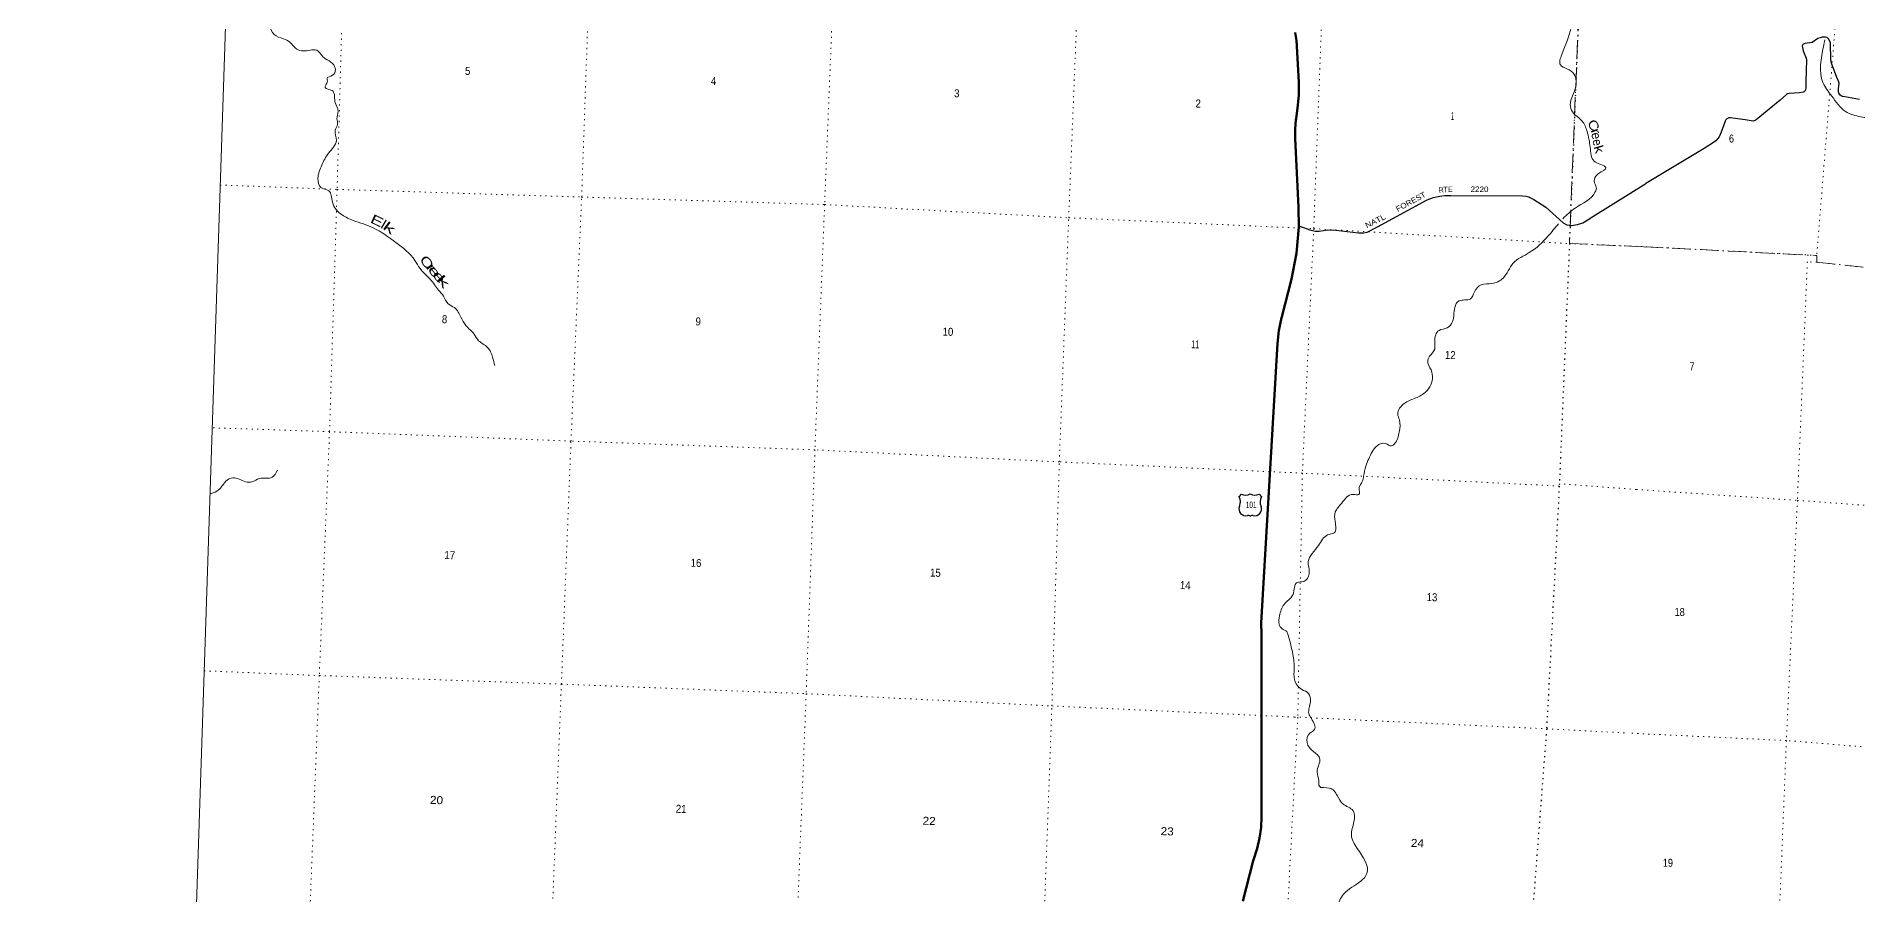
# Model space of a CAD drawing. Header units: feet. Extents: x -751810 to -497223, y -177792 to 12311.
# Drawn here: x -751810 to -711982, y -64739 to -45968 of the extents above; entities that cross this region are included whole.
import ezdxf
from ezdxf.enums import TextEntityAlignment as Align

# ---------------------------------------------------------------- set-up
doc = ezdxf.new("R2010")
doc.units = ezdxf.units.FT
doc.header["$LTSCALE"] = 80
doc.linetypes.add('DOT_DASHED', pattern=[7.7, 5, -1.2, 0.3, -1.2])
doc.linetypes.add('DOTTED', pattern=[1.5, 0.3, -1.2])
for name, color, linetype, lineweight in [('16', 7, 'Continuous', 25), ('20', 7, 'Continuous', 70), ('29', 7, 'Continuous', 25), ('39', 7, 'Continuous', 13), ('4', 7, 'Continuous', 13), ('44', 7, 'DOT_DASHED', 13), ('6', 7, 'DOTTED', 25), ('7', 7, 'DOTTED', 13)]:
    doc.layers.add(name, color=color, linetype=linetype, lineweight=lineweight)
doc.layers.add('30', color=7, linetype='Continuous')
doc.layers.add('41', color=7, linetype='Continuous')

msp = doc.modelspace()

# ---------------------------------------------------------------- linework, layer by layer
at = {"layer": '16'}
for p, q in [((-725506.91, -56035.5), (-725455.6, -55976.74)), ((-725263.84, -55970.77), (-725264.12, -55970.97)), ((-725071.75, -55976.65), (-725020.36, -56035.5))]:
    msp.add_line(p, q, dxfattribs=at)
for centre, radius, start, end in [((-725699.89, -56146.13), 222.05, 332.97043, 29.75871), ((-725364.52, -55819.08), 182.07, 239.97227, 303.45418), ((-725162.74, -55819.58), 181.52, 236.33975, 300.08743), ((-725162.75, -55819.08), 182.07, 236.54582, 236.59441), ((-724827.39, -56146.13), 222.05, 150.24129, 207.02957), ((-725360.7, -56301.03), 151.42, 159.09177, 283.81923), ((-725166.58, -56301.03), 151.42, 256.18077, 20.90823)]:
    msp.add_arc(centre, radius, start, end, dxfattribs=at)
for centre, major_axis, start_param, end_param in [((-725305.36, -56499.85), (-19.56, 51.67), 4.95877769, 6.28318531), ((-725221.91, -56499.85), (19.56, 51.67), 0, 1.32637542)]:
    msp.add_ellipse(centre, major_axis=major_axis, ratio=0.929097, start_param=start_param, end_param=end_param, dxfattribs=at)
at = {"layer": '20'}
msp.add_lwpolyline([(-725425.98, -64879.37), (-725197.03, -64003.44), (-725113.31, -63729.36), (-725058.45, -63502.79), (-725027.57, -63271.73), (-725021.01, -63038.88), (-725019.34, -59049.93), (-725028.84, -58791.04), (-724671.57, -52683.33), (-724641.21, -52402.51), (-724581.66, -52126.4), (-724574.67, -52101.1), (-724359.75, -51280.29), (-724252.48, -50710.94), (-724205.3, -50133.51), (-724209.38, -49705.43), (-724281.27, -48202.69), (-724283.75, -47998.16), (-724264.83, -47794.5), (-724261.56, -47772.94), (-724221.93, -47473.59), (-724199.39, -47247.71), (-724200.59, -47020.71), (-724204, -46971.41), (-724254.39, -46060.08), (-724279.29, -45884.85)], dxfattribs=at)
at = {"layer": '29'}
for points in [[(-711938.4, -47346.44), (-712261.07, -47291.22), (-712309.89, -47280.61), (-712341.73, -47265.74), (-712369.33, -47244.5), (-712384.19, -47223.27), (-712396.93, -47176.54), (-712398.74, -47116.34), (-712385.59, -46988.3), (-712396.93, -46947.16), (-712439.14, -46868.2), (-712549.32, -46553.63), (-712566.76, -46469.31), (-712571, -46121), (-712573.38, -46097.28), (-712617.71, -46019.05), (-712647.43, -45993.57), (-712681.42, -45981.48), (-712753.57, -45980.82), (-712851.69, -46014.23), (-712975.83, -46100.62), (-713135.68, -46125.24), (-713176.63, -46142.44), (-713190.88, -46176.22), (-713174.11, -46281.01), (-713108.09, -46441.64), (-713101.72, -46482.05), (-713116.71, -46961.19), (-713114.45, -47093.72), (-713120.81, -47136.19), (-713132.81, -47163.38), (-713148.41, -47178.67), (-713171.76, -47185.04), (-713255.03, -47201.67), (-713360.44, -47211.24)], [(-713360.44, -47211.24), (-713475.33, -47214.78), (-713517.48, -47225.49), (-713534.77, -47236.01), (-713673.82, -47363.04), (-714201.34, -47794.58), (-714231.07, -47809.45), (-714265.23, -47818.01), (-714307.49, -47815.82), (-714441.31, -47794.38), (-714761.78, -47749.98), (-714799.64, -47750.94), (-714838.2, -47769.1), (-714863.68, -47790.33), (-714880.87, -47820.63), (-714962.93, -48062.89), (-715012.28, -48164.13), (-715044.12, -48210.85), (-715083.1, -48251.77), (-715109.93, -48272.45), (-715339.08, -48416.28), (-716610.99, -49187.79)], [(-724202.38, -50112.73), (-723936.24, -50207.98), (-723833.87, -50227.03), (-723755.31, -50227.03), (-723564.86, -50198.45), (-723393.45, -50207.98), (-722898.27, -50265.14), (-722786.37, -50265.14), (-722707.82, -50246.09), (-722479.27, -50131.76), (-721393.68, -49541.05), (-721257.98, -49493.41), (-721117.53, -49464.83), (-721005.63, -49450.54), (-720879.46, -49445.78), (-719308.22, -49455.3), (-719229.65, -49460.06), (-719172.51, -49479.11), (-719153.47, -49488.64), (-719060.63, -49531.52), (-718803.51, -49703.02), (-718422.61, -50046.01), (-718344.04, -50088.88), (-718241.68, -50103.18), (-718105.97, -50084.11), (-717994.09, -50046.01), (-717920.28, -50003.13), (-717775.06, -49903.1), (-716610.99, -49187.79)]]:
    msp.add_lwpolyline(points, dxfattribs=at)
at = {"layer": '39'}
for points in [[(-716356.67, -41147.37), (-716590.03, -41280.31), (-716971.04, -41460.39), (-717300.92, -41792.47), (-717449.1, -42028.21), (-717602, -42163.57), (-717735.97, -42151.21), (-718245.97, -42046.47), (-718520.47, -41977.43), (-718609.69, -42006.61), (-718929.94, -42351.02), (-719038.06, -42588.07), (-718968.8, -42798.79), (-718951.82, -43073.96), (-719012.63, -43396.73), (-719105.9, -43670.33), (-719027.39, -44025.68), (-718721.52, -44420.47), (-718211.83, -44837.91), (-718131.89, -45028.94), (-718206.63, -45226.97), (-718256.07, -45387.73), (-718226.55, -45587.14), (-718249.06, -45782.86), (-718450.84, -46365.65), (-718480.35, -46591.21), (-718342.68, -46673.85), (-718178.29, -46797.45), (-718143.01, -47065.2), (-718264.43, -47462.18), (-718217.5, -47620.05), (-718009.34, -47815.23), (-717898.6, -48045.34), (-717829.77, -48390.35), (-717745.59, -48695.77), (-717597.58, -48768.73), (-717487.56, -48838.44), (-717646.2, -48965.6), (-717738.72, -49094.9), (-717744.12, -49136.82), (-717696.26, -49266.66), (-717717.73, -49370.2), (-718156.59, -49722.8), (-718429.5, -49955.79)], [(-746915.13, -45318.2), (-746816.24, -45481.77), (-746719.6, -45713.42), (-746610.34, -45927.44), (-746408.82, -46020.18), (-746268.75, -46090.87), (-746113.49, -46248.25), (-745823.38, -46269.69), (-745678.92, -46268.36), (-745562.75, -46394.4), (-745488.6, -46456.95), (-745331.62, -46562.26), (-745269.8, -46694.57), (-745336.01, -46816.7), (-745454.73, -46889.02), (-745444.7, -46949.49), (-745483.6, -47034.42), (-745495.34, -47086.16), (-745342.99, -47149.23), (-745293.81, -47239.03), (-745280.87, -47393.8), (-745209.74, -47608.59), (-745239.14, -47770), (-745223.14, -47892.8), (-745273.33, -48015.45), (-745250.75, -48242.7), (-745422.43, -48521.78), (-745569.47, -48783.62), (-745653.39, -49077.57), (-745587.55, -49270.14), (-745417.43, -49341.81), (-745335.41, -49591.03), (-745126.08, -49872.44), (-744881.35, -49992.63), (-744443.46, -50155.17), (-743948.69, -50477.91), (-743532.3, -50866.27), (-743423.72, -51040.18), (-743198.92, -51277.99), (-743014.31, -51518.52), (-742908.29, -51648.24), (-742803.52, -51816.01), (-742667.92, -51900.59), (-742526.47, -52111.65), (-742416.02, -52289.63), (-742239.78, -52479.76), (-742138.22, -52623.38), (-741942.5, -52770.04), (-741833.31, -52986.07), (-741785.1, -53166.04)], [(-712696.69, -46039.16), (-712726.38, -46185.07), (-712739.51, -46979.12), (-712546.63, -47274.99), (-712244.07, -47610.28), (-711912.88, -47724.6), (-711596.62, -47798.16), (-711389.38, -47947.25), (-711030.27, -48209.56), (-710581.21, -48428.06), (-710331.29, -48771.93), (-710193.31, -49084.37), (-710020.77, -49248.59), (-709931.25, -49426.57), (-709701.59, -49773.89), (-709428.05, -50068.03), (-709243.79, -50176.13), (-709149.9, -50342.14), (-709062.93, -50538.19), (-708824.03, -50845.45), (-708646.12, -51239.68), (-708544.97, -51571.23), (-708513.85, -51747.54), (-708392.07, -51855.87), (-708158.96, -51947.22), (-707812.48, -52090.21), (-707613.19, -52511.27), (-707650.34, -52748.13), (-707703.07, -52966.4)], [(-718526.61, -50068.34), (-718748.38, -50333.04), (-719161.52, -50696.5), (-719514.14, -50927.61), (-719735.56, -51255.19), (-719980.15, -51373.55), (-720211.68, -51400.12), (-720357.09, -51551.76), (-720454.68, -51712.96), (-720696.63, -51751.22), (-720791.81, -51900.48), (-720839.94, -52203.61), (-720956.83, -52342.15), (-721135.2, -52398.5), (-721229.29, -52636), (-721230.9, -52806.33), (-721342.45, -52965.08), (-721384.02, -53069.98), (-721310.16, -53262.8), (-721336.36, -53630.79), (-721469.68, -53780.82), (-721706.33, -53901.44), (-721885.75, -53989.83), (-722040.08, -54229.38), (-722002.11, -54354.9), (-722006.9, -54621.35), (-722107.66, -54878.67), (-722173.36, -54924.65), (-722301.94, -54870.37), (-722492.26, -54924.33), (-722596.87, -55055.24), (-722733.47, -55365.53), (-722784.9, -55586.37), (-722814.91, -55705.66), (-722879.45, -55837.88), (-722886.41, -55987.99), (-723018.72, -55985.71), (-723261.62, -56174.28), (-723404.47, -56370.1), (-723407.28, -56576.48), (-723427.5, -56824.38), (-723573.48, -56871.77), (-723771.69, -57103.88), (-723995.84, -57453.42), (-723976.52, -57718.65), (-724094.48, -57889.22), (-724241.66, -57912.51), (-724328.47, -58172.29), (-724524.21, -58390.45), (-724622.7, -58639.83), (-724634.8, -58823.86), (-724567.98, -58926.26), (-724467.72, -58987.64), (-724438.11, -59062.77)], [(-746538.08, -55457.44), (-746657.51, -55611.93), (-746931.18, -55639.14), (-747095.91, -55707.96), (-747236.29, -55707.42), (-747516.35, -55624.17), (-747636.21, -55670.39), (-747746.76, -55799.11), (-747832.08, -55892.56), (-747985.3, -55962.31), (-748014.42, -55964.97)], [(-724438.11, -59062.77), (-724331.73, -59485.17), (-724304.04, -59800.78), (-724297.63, -60031.52), (-724138.41, -60251.17), (-723990.86, -60338.14), (-723948.73, -60519.92), (-723983.24, -60775.38), (-723926.84, -60889.47), (-723860.58, -61130.16), (-723959.39, -61207.13), (-724020.44, -61415.63), (-723884.34, -61606.47), (-723739.43, -61773.54), (-723765.7, -61900.98), (-723802.98, -62058.13), (-723763.19, -62249.85), (-723753.07, -62368.45), (-723535.74, -62407.57), (-723360.71, -62573.61), (-723236.37, -62756.05), (-723016.6, -62903.5), (-722996.49, -63144.7), (-723052.1, -63431.55), (-722923.58, -63730.39), (-722713.03, -64278.45), (-722849.02, -64448.43), (-723223.32, -64728.96), (-723322.61, -65002.37), (-723201.81, -65170.66), (-723087.49, -65352.77), (-723190.69, -65501.77), (-723513.73, -65687.74), (-723691.46, -65846.35), (-723979.19, -65995.38), (-724142.76, -66150.44), (-724051.49, -66301.73), (-723944.43, -66521.7), (-724010.98, -66836.26), (-724153.19, -66951.92)]]:
    msp.add_spline(points, degree=3, dxfattribs=at)
at = {"layer": '4'}
msp.add_lwpolyline([(-745759.2, 12310.88), (-714696.48, 11306.43), (-683632.43, 10344.71), (-652567.08, 9425.72), (-621500.49, 8549.46), (-590432.73, 7715.93), (-559363.85, 6925.15), (-528293.92, 6177.09), (-497222.97, 5471.78), (-501256.99, -177792.42), (-532580.02, -177081.38), (-563902.02, -176327.26), (-595222.97, -175530.05), (-626542.79, -174689.77), (-657861.41, -173806.4), (-689178.81, -172879.95), (-720494.9, -171910.43), (-751809.61, -170897.82)], close=True, dxfattribs=at)
msp.add_lwpolyline([(-745759.2, 12310.88), (-714696.48, 11306.43), (-683632.43, 10344.71), (-652567.08, 9425.72), (-621500.49, 8549.46), (-590432.73, 7715.93), (-559363.85, 6925.15), (-528293.92, 6177.09), (-497222.97, 5471.78), (-501256.99, -177792.42), (-532580.02, -177081.38), (-563902.02, -176327.26), (-595222.97, -175530.05), (-626542.79, -174689.77), (-657861.41, -173806.4), (-689178.81, -172879.95), (-720494.9, -171910.43), (-751809.61, -170897.82)], close=True, dxfattribs=at)
at = {"layer": '44'}
for points in [[(-746999.38, -44164.85), (-745087.73, -44218.83), (-744594.66, -44228.81), (-739707.19, -44423.4), (-739242.97, -44456.5), (-734369.72, -44656.65), (-733908.91, -44671.59), (-729030.19, -44887.96), (-728623.8, -44911.16), (-723684.18, -45105.44), (-723341.77, -45122.56), (-718081.67, -45451.52), (-718284.51, -50498.43), (-716654.65, -50567.16)], [(-716654.65, -50567.16), (-712875.24, -50760.5), (-712873.65, -50907.6), (-707709.6, -51457.8), (-702142.36, -51653.36), (-688979.22, -52715.08), (-686539.69, -53043.37), (-686814.17, -58260.63), (-687134.89, -62277.93), (-685832.19, -62324.63)]]:
    msp.add_lwpolyline(points, dxfattribs=at)
at = {"layer": '6'}
msp.add_lwpolyline([(-717759.86, -36134.46), (-717877.87, -40071.89), (-718081.67, -45451.52), (-718284.51, -50498.43), (-718504.18, -55751.26), (-718505.9, -55803.32), (-718783.58, -61112.4), (-719194.01, -66493.35), (-719451.26, -71791.07), (-719727.4, -75571.81)], dxfattribs=at)
at = {"layer": '7'}
msp.add_line((-716822.71, -55877.41), (-718504.18, -55751.26), dxfattribs=at)
for points in [[(-716158.85, -34900.93), (-712199.59, -35054.02), (-712338.84, -40371.06), (-712467.67, -45676.3), (-712875.24, -50760.5)], [(-745087.73, -44218.83), (-745233.98, -49313.68), (-745399, -54612.38)], [(-740591.43, -66719.98), (-740539.38, -65424.21), (-740328.54, -60135.01), (-740118.85, -54819.71), (-739886.32, -49481.1), (-739707.19, -44423.4)], [(-734369.72, -44656.65), (-734572.65, -49645.42), (-734784, -55010.78), (-734976.26, -60344.68), (-735186.02, -65661.98), (-735414.14, -70988.7), (-735719.85, -76599.56)], [(-730351.19, -76859.88), (-730069.52, -71248.24), (-729796.7, -65965.06), (-729601.85, -60613.2), (-729439.51, -55274.32), (-729235.03, -49934.8), (-729030.19, -44887.96)], [(-723684.18, -45105.44), (-723875.65, -50172.76), (-724124.54, -55520.87), (-724224.7, -60859.76), (-724507.65, -66206.76), (-724769.11, -71510.35), (-725040.36, -77110.3)], [(-747791.18, -49218.39), (-745233.98, -49313.68), (-739886.32, -49481.1), (-734572.65, -49645.42), (-729235.03, -49934.8), (-723875.65, -50172.76), (-718284.51, -50498.43), (-716654.65, -50567.16)], [(-712873.65, -50907.6), (-712875.24, -50760.5), (-716654.65, -50567.16)], [(-686539.69, -53043.37), (-689009.86, -52694.45), (-691741.97, -52492.81), (-697075.83, -52061.12), (-702130.49, -51655.76), (-702422.84, -51645.5), (-707705.4, -51460.15), (-712873.65, -50907.6), (-713080.45, -50899.37), (-713298.69, -56115.13), (-713538.86, -61368.79), (-713761.53, -66850.8), (-713883.38, -69244.76)], [(-718505.9, -55803.32), (-724124.54, -55520.87), (-729439.51, -55274.32), (-734784, -55010.78), (-740118.85, -54819.71), (-745399, -54612.38), (-747966.55, -54528.39)], [(-745399, -54612.38), (-745623.39, -59947.24), (-745834.49, -65244.45), (-746034.24, -70562.08), (-746402.16, -76052.65)], [(-716822.71, -55877.41), (-713298.69, -56115.13), (-707963.62, -56503.61), (-702691.32, -56902.39), (-697416.89, -57365.75), (-692126.83, -57708.58), (-686810.61, -58192.93)], [(-748142.1, -59844.26), (-745623.39, -59947.24), (-740328.54, -60135.01), (-734976.26, -60344.68), (-729601.85, -60613.2), (-724298.87, -60854.56), (-718783.58, -61112.4), (-716991.36, -61206.56)], [(-707553.95, -61855.88), (-708311.81, -61798.54), (-713538.86, -61368.79), (-716991.36, -61206.56)]]:
    msp.add_lwpolyline(points, dxfattribs=at)

# ---------------------------------------------------------------- texts
at = {"layer": '16', "width": 0.6}
msp.add_text('101', height=140, dxfattribs=at).set_placement((-725244.05, -56282.54), align=Align.CENTER)
at = {"layer": '30'}
for s, rotation, width, p in [('FOREST', 28.552, 1.1, (-721724.64, -49635.75)), ('R', 7.277, 0.75, (-721080.61, -49385.47)), ('T', 2.161, 0.85, (-720990.99, -49374.94)), ('E', 359.653, 0.7, (-720886.79, -49370.81)), ('2220', 359.653, 1.1, (-720250.02, -49370.51)), ('NATL', 26.576, 1.15, (-722503.09, -50059.82))]:
    msp.add_text(s, height=120, rotation=rotation, dxfattribs=dict(at, width=width)).set_placement(p, align=Align.CENTER)
at = {"layer": '41'}
for s, rotation, width, p in [('C', 296.49, 1.25, (-717845.77, -47953.85)), ('r', 289.89, 1.35, (-717800.91, -48074.41)), ('e', 280.411, 0.95, (-717769.48, -48303.3)), ('k', 286.21, 1.25, (-717731.43, -48462.09)), ('E', 333.926, 1.55, (-744403.77, -50087.58)), ('l', 329.73, 1.25, (-744266.19, -50163.57)), ('k', 323.754, 1.9, (-744149.48, -50236.82)), ('C', 305.952, 1.5, (-743358.19, -50962.3)), ('r', 306.519, 1.9, (-743257.28, -51076.96)), ('e', 309.114, 1.8, (-743178.61, -51176.72)), ('e', 310.583, 1.85, (-743076.03, -51292.02)), ('k', 310.253, 2.05, (-742992.21, -51392.59))]:
    msp.add_text(s, height=200, rotation=rotation, dxfattribs=dict(at, width=width)).set_placement(p, align=Align.CENTER)
msp.add_text('e', height=200, rotation=281.502, dxfattribs=at).set_placement((-717794.15, -48160.82), align=Align.CENTER)
at = {"layer": '7'}
for s, width, p in [('5', 0.9, (-742439.69, -46807.6)), ('4', 0.9, (-737063.52, -47028.87)), ('3', 0.9, (-731743.27, -47297.64)), ('2', 0.9, (-726465.12, -47521.3)), ('1', 0.45, (-720877.38, -47795.35)), ('8', 0.9, (-742945.49, -52239.67)), ('9', 0.9, (-737397.85, -52287.5)), ('10', 0.9, (-731995.41, -52510.95)), ('11', 0.65, (-726560.29, -52786.02)), ('12', 0.9, (-721009.29, -53019.98)), ('17', 0.9, (-742889.65, -57397.91)), ('16', 0.9, (-737504.78, -57565.94)), ('15', 0.9, (-732269.01, -57781.89)), ('14', 0.9, (-726805.75, -58055.13)), ('13', 0.9, (-721408.73, -58317.09)), ('20', 1.1, (-743204.95, -62752.46)), ('21', 0.9, (-737830.13, -62948.25)), ('22', 1.1, (-732431.21, -63209.12)), ('23', 1.1, (-727226.17, -63437.03)), ('24', 1.1, (-721753.5, -63694.47))]:
    msp.add_text(s, height=175, rotation=358.142, dxfattribs=dict(at, width=width)).set_placement(p)
at = {"layer": '7', "width": 0.85}
for s, p in [('6', (-714795.65, -48289.03)), ('7', (-715657.72, -53270.6)), ('18', (-715983.01, -58645.39)), ('19', (-716240.82, -64130.25))]:
    msp.add_text(s, height=175, dxfattribs=at).set_placement(p)

doc.saveas('drawing.dxf')
